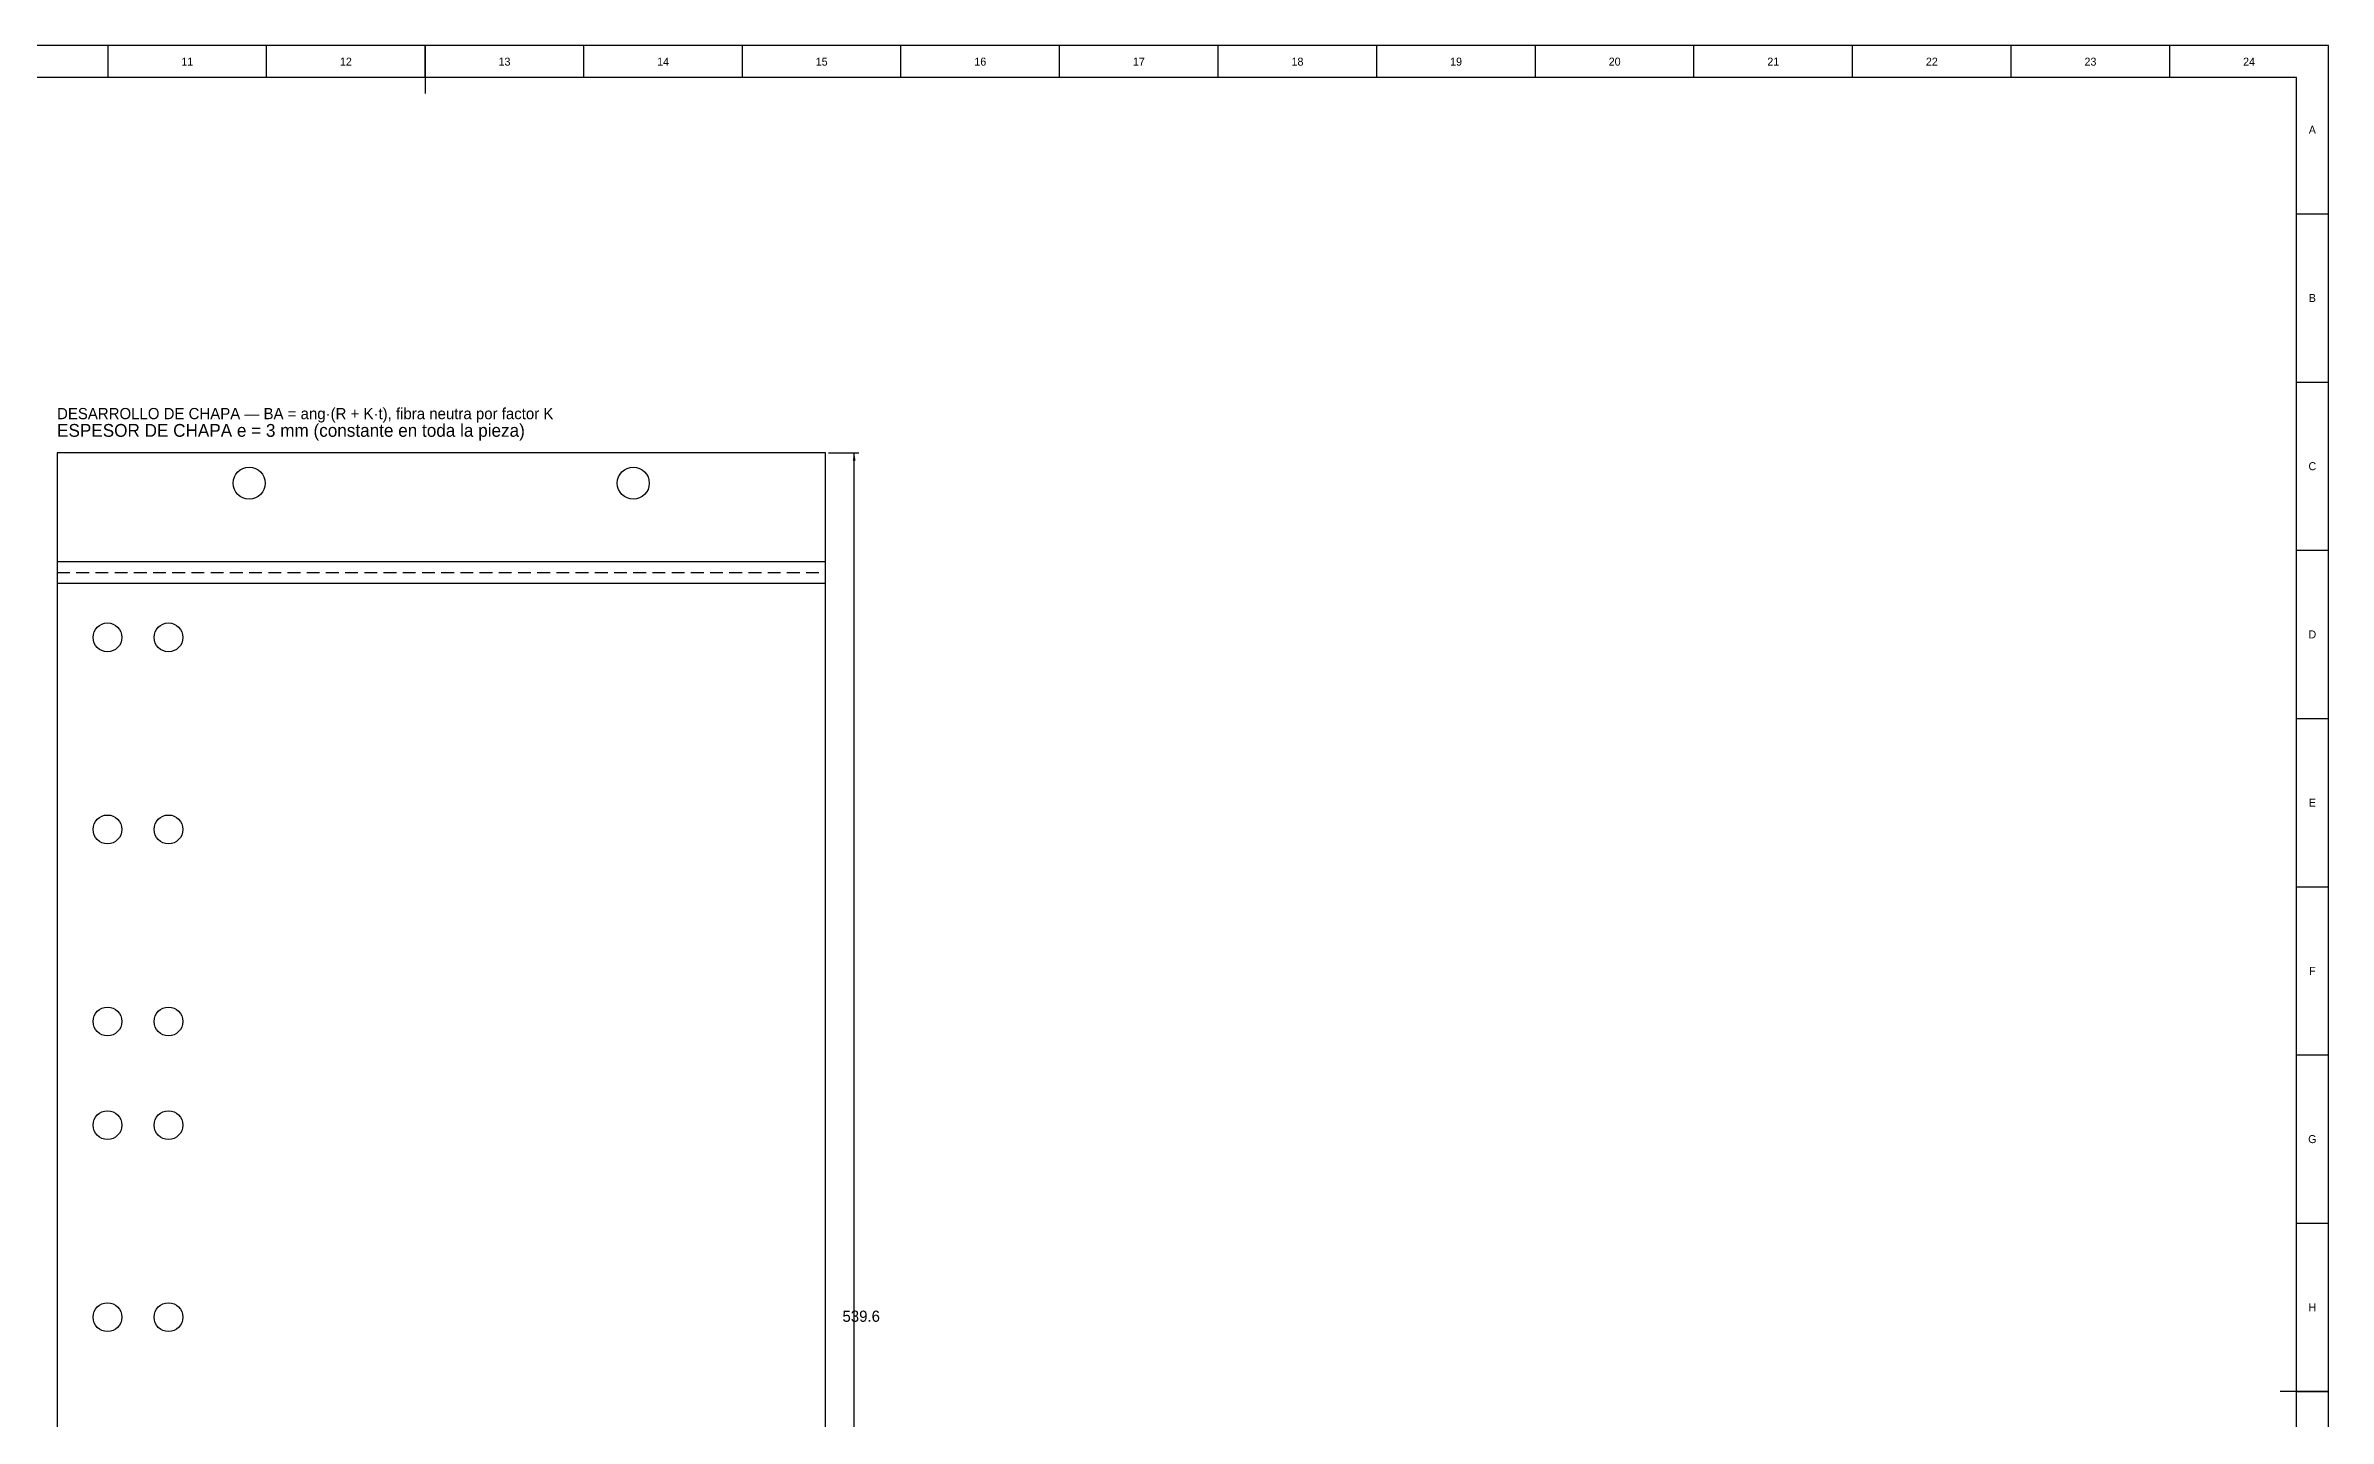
# Model space of a CAD drawing. Extents: x 0 to 1189, y 0 to 841.
# Drawn here: x 476 to 1189, y 412 to 841 of the extents above; entities that cross this region are included whole.
import ezdxf
from ezdxf.enums import TextEntityAlignment as Align

# ---------------------------------------------------------------- set-up
doc = ezdxf.new("R2010")
doc.units = 0
doc.linetypes.add('DASHED', pattern=[6, 4, -2])
for name, color, linetype in [('COTAS', 7, 'CONTINUOUS'), ('FINA', 7, 'CONTINUOUS'), ('NORMA', 7, 'CONTINUOUS'), ('PLIEGUE', 1, 'DASHED'), ('TEXTO', 7, 'CONTINUOUS'), ('VISIBLE', 7, 'CONTINUOUS')]:
    doc.layers.add(name, color=color, linetype=linetype)

msp = doc.modelspace()

# ---------------------------------------------------------------- linework, layer by layer
at = {"layer": 'COTAS'}
for p, q in [((720.5, 713.785), (730, 713.785)), ((728.5, 174.215), (728.5, 713.785))]:
    msp.add_line(p, q, dxfattribs=at)
msp.add_solid([(728.5, 713.785), (728.95, 711.285), (728.05, 711.285)], dxfattribs=at)
at = {"layer": 'FINA'}
for p, q in [((1189, 841), (0, 841)), ((495.4167, 831), (495.4167, 841)), ((544.9583, 831), (544.9583, 841)), ((594.5, 831), (594.5, 841)), ((644.0417, 831), (644.0417, 841)), ((693.5833, 831), (693.5833, 841)), ((743.125, 831), (743.125, 841)), ((792.6667, 831), (792.6667, 841)), ((842.2083, 831), (842.2083, 841)), ((891.75, 831), (891.75, 841)), ((941.2917, 831), (941.2917, 841)), ((990.8333, 831), (990.8333, 841)), ((1040.375, 831), (1040.375, 841)), ((1089.9167, 831), (1089.9167, 841)), ((1139.4583, 831), (1139.4583, 841)), ((1189, 0), (1189, 841)), ((1179, 788.4375), (1189, 788.4375)), ((1179, 735.875), (1189, 735.875)), ((479.5, 679.785), (719.5, 679.785)), ((1179, 683.3125), (1189, 683.3125)), ((479.5, 673.005), (719.5, 673.005)), ((1179, 630.75), (1189, 630.75)), ((1179, 578.1875), (1189, 578.1875)), ((1179, 525.625), (1189, 525.625)), ((1179, 473.0625), (1189, 473.0625)), ((1179, 420.5), (1189, 420.5))]:
    msp.add_line(p, q, dxfattribs=at)
at = {"layer": 'NORMA'}
for p, q in [((594.5, 841), (594.5, 826)), ((1179, 831), (20, 831)), ((1179, 10), (1179, 831)), ((1189, 420.5), (1174, 420.5))]:
    msp.add_line(p, q, dxfattribs=at)
at = {"layer": 'PLIEGUE'}
msp.add_line((479.5, 676.395), (719.5, 676.395), dxfattribs=at)
at = {"layer": 'VISIBLE'}
for p, q in [((719.5, 713.785), (479.5, 713.785)), ((479.5, 713.785), (479.5, 174.215)), ((719.5, 174.215), (719.5, 713.785))]:
    msp.add_line(p, q, dxfattribs=at)
for centre, radius in [((539.5, 704.285), 5), ((659.5, 704.285), 5), ((495.25, 656.105), 4.5), ((514.3, 656.105), 4.5), ((495.25, 596.105), 4.5), ((514.3, 596.105), 4.5), ((495.25, 536.105), 4.5), ((514.3, 536.105), 4.5), ((495.25, 503.705), 4.5), ((514.3, 503.705), 4.5), ((495.25, 443.705), 4.5), ((514.3, 443.705), 4.5)]:
    msp.add_circle(centre, radius, dxfattribs=at)

# ---------------------------------------------------------------- texts
at = {"layer": 'COTAS'}
msp.add_text('539.6', height=3.5, dxfattribs=at).set_placement((730.7, 444), align=Align.MIDDLE_CENTER)
at = {"layer": 'TEXTO'}
for s, p in [('11', (520.1875, 836)), ('12', (569.7292, 836)), ('13', (619.2708, 836)), ('14', (668.8125, 836)), ('15', (718.3542, 836)), ('16', (767.8958, 836)), ('17', (817.4375, 836)), ('18', (866.9792, 836)), ('19', (916.5208, 836)), ('20', (966.0625, 836)), ('21', (1015.6042, 836)), ('22', (1065.1458, 836)), ('23', (1114.6875, 836)), ('24', (1164.2292, 836)), ('A', (1184, 814.7188)), ('B', (1184, 762.1563)), ('C', (1184, 709.5938)), ('D', (1184, 657.0313)), ('E', (1184, 604.4688)), ('F', (1184, 551.9063)), ('G', (1184, 499.3438)), ('H', (1184, 446.7813))]:
    msp.add_text(s, height=2.5, dxfattribs=at).set_placement(p, align=Align.MIDDLE_CENTER)
for s, height, p in [('DESARROLLO DE CHAPA — BA = ang·(R + K·t), fibra neutra por factor K', 3.5, (479.5, 724.285)), ('ESPESOR DE CHAPA e = 3 mm (constante en toda la pieza)', 4, (479.5, 718.785))]:
    msp.add_text(s, height=height, dxfattribs=at).set_placement(p)

doc.saveas('drawing.dxf')
